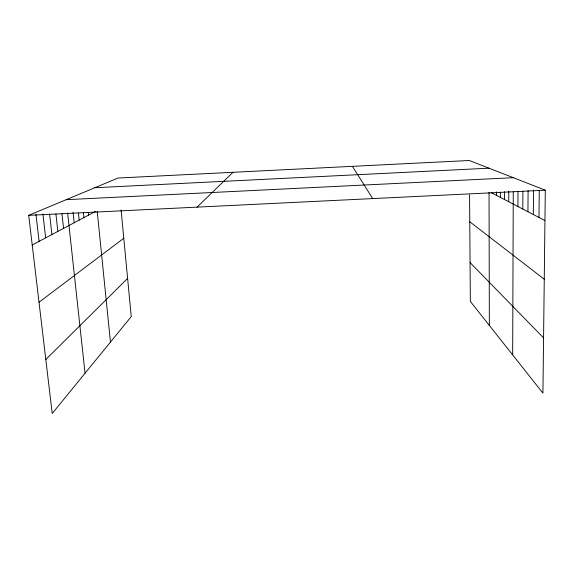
<?xml version="1.0" encoding="UTF-8"?>
<svg xmlns="http://www.w3.org/2000/svg" width="574" height="574" viewBox="0 0 574 574"><rect width="100%" height="100%" fill="white"/><g stroke="black" fill="none" stroke-linecap="round" stroke-linejoin="round"><path stroke-width="0.86" d="M500.37 197.384L500.37 192.082M504.467 199.515L504.481 191.673M508.751 201.747L508.779 191.063M512.668 354.897L513.271 191.759M517.906 206.504L517.978 191.716M522.806 209.058L522.914 191.257M527.937 211.727L528.094 190.546M533.325 214.532L533.54 189.987M538.986 217.474L539.266 190.453M121.1 210.048L131.245 316.611L52.212 413.495L28.7 215.336L118.05 178.026L469.317 160.505L545.3 190.188L542.925 393.14L470.343 301.4L469.568 194.88M45.805 359.511L127.607 278.412M197.069 207.142L232.994 172.293M39.01 302.24L123.783 238.253M32.216 244.983L95.736 211.332M94.825 187.727L488.983 168.189M66.175 199.687L513.321 177.696M28.7 215.336L545.3 190.188M491.215 192.62L544.941 220.574M469.769 221.751L544.26 279.237M470.063 262.576L543.571 337.885M352.422 166.338L372.698 198.59M35.932 214.159L39.104 241.338M42.921 214.03L45.662 237.866M49.586 214.08L51.904 234.558M55.915 213.994L57.859 231.401M61.899 213.435L63.549 228.387M73.063 212.294L74.182 222.755M67.632 213.04L85.052 373.236M78.416 213.04L79.162 220.115M83.395 212.387L83.94 217.582M88.245 212.516L88.518 215.157M97.228 211.469L110.459 342.097M489.041 192.383L489.357 325.436M496.431 191.874L496.438 195.339"/></g></svg>
